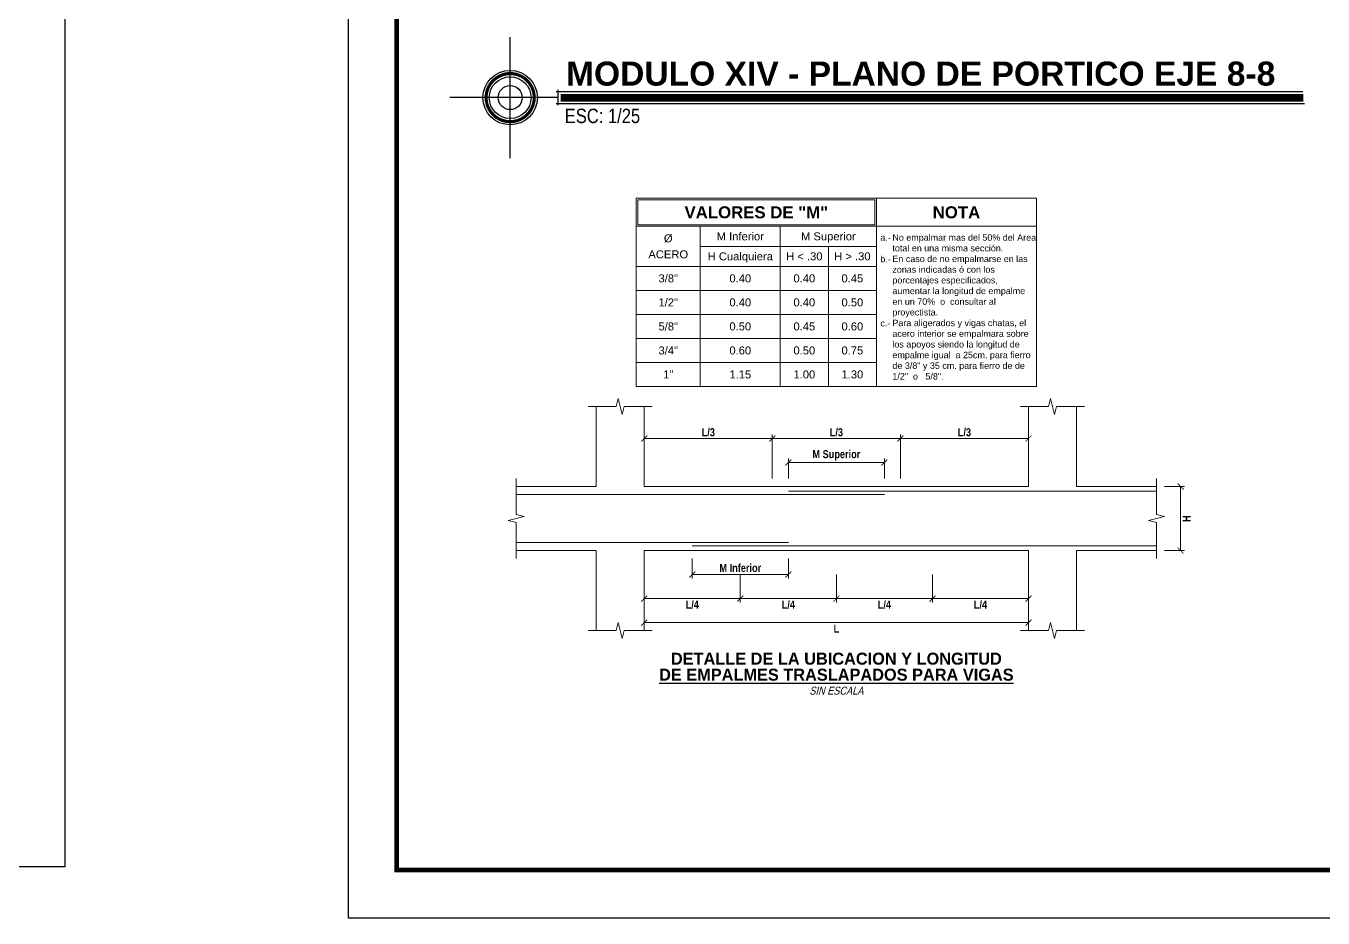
# Model space of a CAD drawing. Header units: millimetres. Extents: x -3570 to 5754, y -12788176 to 1214.
# Drawn here: x 3357.77 to 3371.26, y 1120.69 to 1129.96 of the extents above; entities that cross this region are included whole.
import ezdxf
from ezdxf import colors
from ezdxf.entities.mleader import LeaderData, LeaderLine
from ezdxf.enums import TextEntityAlignment as Align
from ezdxf.math import Vec2, Vec3

# ---------------------------------------------------------------- set-up
doc = ezdxf.new("R2010")
doc.units = ezdxf.units.MM
doc.linetypes.add('CONTINUA', pattern=[0])
for name, color, linetype in [('.D1 cotas', 1, 'Continuous'), ('.D1 Texto', 7, 'Continuous'), ('G_Acotación', 114, 'Continuous')]:
    doc.layers.add(name, color=color, linetype=linetype)
for name, color, linetype, lineweight in [('.N1 Cimiento Corrido', 253, 'Continuous', 25), ('E_Acero', 2, 'Continuous', 25), ('E_Estribos', 142, 'Continuous', 9), ('G_Complemento', 190, 'Continuous', 20), ('G_Cuadros', 253, 'Continuous', 20), ('G_Texto', 122, 'Continuous', 20), ('MEMBR', 250, 'Continuous', 25)]:
    doc.layers.add(name, color=color, linetype=linetype, lineweight=lineweight)
doc.styles.add('Acotacion', font='ARIALNB.TTF')
doc.styles.add('Anot 1.5mm simplex', font='simplex.shx', dxfattribs={"height": 0.0015})
doc.styles.add('Anot 2mm', font='ARIALN.TTF', dxfattribs={"height": 0.002})
doc.styles.add('Anot 3mm', font='ARIALN.TTF', dxfattribs={"height": 0.003})
doc.styles.add('Anot 5mm', font='arialbd.ttf', dxfattribs={"height": 0.005})
doc.styles.add('ARIAL', font='arial.ttf')
doc.styles.add('Lenin_Narrow', font='ARIALN.TTF')
doc.styles.add('Titulo Detalles', font='swissb.ttf')
doc.styles.add('TITULOS', font='')
doc.styles.get('TITULOS').set_extended_font_data('Arial Black')
doc.dimstyles.new('Lenin_25', dxfattribs={"dimscale": 0.5, "dimtxt": 0.2, "dimasz": 0.15, "dimexe": 0.1, "dimexo": 0.2, "dimgap": 0.05, "dimtad": 2, "dimlfac": 0.5, "dimzin": 4, "dimdsep": 46, "dimtxsty": 'Acotacion', "dimblk": 'ARCHTICK', "dimcen": 0.12, "dimclrd": 256, "dimclre": 256, "dimclrt": 4, "dimazin": 1, "dimtm": 1e-09, "dimtfac": 1, "dimtmove": 2, "dimatfit": 2, "dimldrblk": 'ARCHTICK', "dimfxl": 1, "dimtolj": 1, "dimlwd": 13, "dimlwe": 18, "dimarcsym": 0})

# ---------------------------------------------------------------- blocks, each defined once
blk = doc.blocks.new('*U118')
at = {"layer": '.D1 Texto', "color": 251}
for p, q in [((-0.04550436010686099, 0.06308770500618266), (7.714759897314707, 0.06308770500618266)), ((-0.04550436010686099, -0.06096448945390875), (7.73251734730502, -0.06096448945390875))]:
    blk.add_line(p, q, dxfattribs=at)
at = {"layer": '.D1 Texto', "lineweight": 0, "const_width": 0.07885963187740427}
blk.add_lwpolyline([(0, 0), (7.720087132312528, -1.818989403545856e-12)], dxfattribs=at)
blk = doc.blocks.new('_None')
blk = doc.blocks.new('_ArchTick')
at = {"color": 0, "linetype": 'Continuous', "const_width": 0.15}
blk.add_lwpolyline([(-0.5, -0.5), (0.5, 0.5)], dxfattribs=at)
blk = doc.blocks.new('*D26')
at = {"layer": 'Defpoints', "color": 0, "transparency": 16777216}
for p in [(2914.685865349709, 1817.608840425758), (2913.08586534971, 1817.008840425757), (2914.685865349709, 1817.008840425757)]:
    blk.add_point(p, dxfattribs=at)
at = {"layer": 'G_Acotación', "lineweight": 18, "transparency": 16777216}
for p, q in [((2913.08586534971, 1817.108840425757), (2913.08586534971, 1817.658840425757)), ((2914.685865349709, 1817.108840425757), (2914.685865349709, 1817.658840425757))]:
    blk.add_line(p, q, dxfattribs=at)
at = {"layer": 'G_Acotación', "lineweight": 13, "transparency": 16777216}
blk.add_line((2913.08586534971, 1817.608840425758), (2914.685865349709, 1817.608840425758), dxfattribs=at)
at = {"layer": 'G_Acotación', "lineweight": 13, "transparency": 16777216, "xscale": 0.075, "yscale": 0.075, "zscale": 0.075, "rotation": 180}
blk.add_blockref('_ArchTick', (2913.08586534971, 1817.608840425758), dxfattribs=at)
at = {"layer": 'G_Acotación', "lineweight": 13, "transparency": 16777216, "xscale": 0.075, "yscale": 0.075, "zscale": 0.075}
blk.add_blockref('_ArchTick', (2914.685865349709, 1817.608840425758), dxfattribs=at)
at = {"layer": 'G_Acotación', "color": 7, "transparency": 16777216, "insert": (2913.88586534971, 1817.685545746358), "char_height": 0.1, "attachment_point": 5, "style": 'Acotacion'}
blk.add_mtext('\\A1;L/3', dxfattribs=at)
blk = doc.blocks.new('*D18')
at = {"layer": 'Defpoints', "color": 0, "transparency": 16777216}
for p in [(2916.28586534971, 1817.608840425758), (2914.685865349709, 1817.008840425757), (2916.28586534971, 1817.008840425757)]:
    blk.add_point(p, dxfattribs=at)
at = {"layer": 'G_Acotación', "lineweight": 18, "transparency": 16777216}
for p, q in [((2914.685865349709, 1817.108840425757), (2914.685865349709, 1817.658840425757)), ((2916.28586534971, 1817.108840425757), (2916.28586534971, 1817.658840425757))]:
    blk.add_line(p, q, dxfattribs=at)
at = {"layer": 'G_Acotación', "lineweight": 13, "transparency": 16777216}
blk.add_line((2914.685865349709, 1817.608840425758), (2916.28586534971, 1817.608840425758), dxfattribs=at)
at = {"layer": 'G_Acotación', "lineweight": 13, "transparency": 16777216, "xscale": 0.075, "yscale": 0.075, "zscale": 0.075, "rotation": 180}
blk.add_blockref('_ArchTick', (2914.685865349709, 1817.608840425758), dxfattribs=at)
at = {"layer": 'G_Acotación', "lineweight": 13, "transparency": 16777216, "xscale": 0.075, "yscale": 0.075, "zscale": 0.075}
blk.add_blockref('_ArchTick', (2916.28586534971, 1817.608840425758), dxfattribs=at)
at = {"layer": 'G_Acotación', "color": 7, "transparency": 16777216, "insert": (2915.485865349709, 1817.685545746358), "char_height": 0.1, "attachment_point": 5, "style": 'Acotacion'}
blk.add_mtext('\\A1;L/3', dxfattribs=at)
blk = doc.blocks.new('*D19')
at = {"layer": 'Defpoints', "color": 0, "transparency": 16777216}
for p in [(2917.88586534971, 1817.608840425758), (2916.28586534971, 1817.008840425757), (2917.88586534971, 1817.008840425757)]:
    blk.add_point(p, dxfattribs=at)
at = {"layer": 'G_Acotación', "lineweight": 18, "transparency": 16777216}
for p, q in [((2916.28586534971, 1817.108840425757), (2916.28586534971, 1817.658840425757)), ((2917.88586534971, 1817.108840425757), (2917.88586534971, 1817.658840425757))]:
    blk.add_line(p, q, dxfattribs=at)
at = {"layer": 'G_Acotación', "lineweight": 13, "transparency": 16777216}
blk.add_line((2916.28586534971, 1817.608840425758), (2917.88586534971, 1817.608840425758), dxfattribs=at)
at = {"layer": 'G_Acotación', "lineweight": 13, "transparency": 16777216, "xscale": 0.075, "yscale": 0.075, "zscale": 0.075, "rotation": 180}
blk.add_blockref('_ArchTick', (2916.28586534971, 1817.608840425758), dxfattribs=at)
at = {"layer": 'G_Acotación', "lineweight": 13, "transparency": 16777216, "xscale": 0.075, "yscale": 0.075, "zscale": 0.075}
blk.add_blockref('_ArchTick', (2917.88586534971, 1817.608840425758), dxfattribs=at)
at = {"layer": 'G_Acotación', "color": 7, "transparency": 16777216, "insert": (2917.08586534971, 1817.685545746358), "char_height": 0.1, "attachment_point": 5, "style": 'Acotacion'}
blk.add_mtext('\\A1;L/3', dxfattribs=at)
blk = doc.blocks.new('*D20')
at = {"layer": 'Defpoints', "color": 0, "transparency": 16777216}
for p in [(2916.08586534971, 1817.308840425758), (2914.88586534971, 1817.008840425757), (2916.08586534971, 1817.008840425757)]:
    blk.add_point(p, dxfattribs=at)
at = {"layer": 'G_Acotación', "lineweight": 18, "transparency": 16777216}
for p, q in [((2914.88586534971, 1817.108840425757), (2914.88586534971, 1817.358840425758)), ((2916.08586534971, 1817.108840425757), (2916.08586534971, 1817.358840425758))]:
    blk.add_line(p, q, dxfattribs=at)
at = {"layer": 'G_Acotación', "lineweight": 13, "transparency": 16777216}
blk.add_line((2914.88586534971, 1817.308840425758), (2916.08586534971, 1817.308840425758), dxfattribs=at)
at = {"layer": 'G_Acotación', "lineweight": 13, "transparency": 16777216, "xscale": 0.075, "yscale": 0.075, "zscale": 0.075, "rotation": 180}
blk.add_blockref('_ArchTick', (2914.88586534971, 1817.308840425758), dxfattribs=at)
at = {"layer": 'G_Acotación', "lineweight": 13, "transparency": 16777216, "xscale": 0.075, "yscale": 0.075, "zscale": 0.075}
blk.add_blockref('_ArchTick', (2916.08586534971, 1817.308840425758), dxfattribs=at)
at = {"layer": 'G_Acotación', "color": 7, "transparency": 16777216, "insert": (2915.485865349709, 1817.398608502156), "char_height": 0.1, "attachment_point": 5, "style": 'Acotacion'}
blk.add_mtext('\\A1;M Superior', dxfattribs=at)
blk = doc.blocks.new('*D27')
at = {"layer": 'Defpoints', "color": 0, "transparency": 16777216}
for p in [(2913.08586534971, 1816.208840425757), (2917.88586534971, 1816.208840425757), (2917.88586534971, 1815.308840425757)]:
    blk.add_point(p, dxfattribs=at)
at = {"layer": 'G_Acotación', "lineweight": 18, "transparency": 16777216}
for p, q in [((2913.08586534971, 1816.108840425758), (2913.08586534971, 1815.258840425757)), ((2917.88586534971, 1816.108840425758), (2917.88586534971, 1815.258840425757))]:
    blk.add_line(p, q, dxfattribs=at)
at = {"layer": 'G_Acotación', "lineweight": 13, "transparency": 16777216}
blk.add_line((2913.08586534971, 1815.308840425757), (2917.88586534971, 1815.308840425757), dxfattribs=at)
at = {"layer": 'G_Acotación', "lineweight": 13, "transparency": 16777216, "xscale": 0.075, "yscale": 0.075, "zscale": 0.075, "rotation": 180}
blk.add_blockref('_ArchTick', (2913.08586534971, 1815.308840425757), dxfattribs=at)
at = {"layer": 'G_Acotación', "lineweight": 13, "transparency": 16777216, "xscale": 0.075, "yscale": 0.075, "zscale": 0.075}
blk.add_blockref('_ArchTick', (2917.88586534971, 1815.308840425757), dxfattribs=at)
at = {"layer": 'G_Acotación', "color": 7, "transparency": 16777216, "insert": (2915.485865349709, 1815.233840425757), "char_height": 0.1, "attachment_point": 5, "style": 'Acotacion'}
blk.add_mtext('\\A1;L', dxfattribs=at)
blk = doc.blocks.new('*D21')
at = {"layer": 'Defpoints', "color": 0, "transparency": 16777216}
for p in [(2913.08586534971, 1816.208840425757), (2914.28586534971, 1816.208840425757), (2914.28586534971, 1815.608840425758)]:
    blk.add_point(p, dxfattribs=at)
at = {"layer": 'G_Acotación', "lineweight": 18, "transparency": 16777216}
for p, q in [((2913.08586534971, 1815.908840425757), (2913.08586534971, 1815.558840425758)), ((2914.28586534971, 1815.908840425757), (2914.28586534971, 1815.558840425758))]:
    blk.add_line(p, q, dxfattribs=at)
at = {"layer": 'G_Acotación', "lineweight": 13, "transparency": 16777216}
blk.add_line((2913.08586534971, 1815.608840425758), (2914.28586534971, 1815.608840425758), dxfattribs=at)
at = {"layer": 'G_Acotación', "lineweight": 13, "transparency": 16777216, "xscale": 0.075, "yscale": 0.075, "zscale": 0.075, "rotation": 180}
blk.add_blockref('_ArchTick', (2913.08586534971, 1815.608840425758), dxfattribs=at)
at = {"layer": 'G_Acotación', "lineweight": 13, "transparency": 16777216, "xscale": 0.075, "yscale": 0.075, "zscale": 0.075}
blk.add_blockref('_ArchTick', (2914.28586534971, 1815.608840425758), dxfattribs=at)
at = {"layer": 'G_Acotación', "color": 7, "transparency": 16777216, "insert": (2913.68586534971, 1815.532169211569), "char_height": 0.1, "attachment_point": 5, "style": 'Acotacion'}
blk.add_mtext('\\A1;L/4', dxfattribs=at)
blk = doc.blocks.new('*D22')
at = {"layer": 'Defpoints', "color": 0, "transparency": 16777216}
for p in [(2914.28586534971, 1816.208840425757), (2915.485865349709, 1816.208840425757), (2915.485865349709, 1815.608840425758)]:
    blk.add_point(p, dxfattribs=at)
at = {"layer": 'G_Acotación', "lineweight": 18, "transparency": 16777216}
for p, q in [((2914.28586534971, 1815.908840425757), (2914.28586534971, 1815.558840425758)), ((2915.485865349709, 1815.908840425757), (2915.485865349709, 1815.558840425758))]:
    blk.add_line(p, q, dxfattribs=at)
at = {"layer": 'G_Acotación', "lineweight": 13, "transparency": 16777216}
blk.add_line((2914.28586534971, 1815.608840425758), (2915.485865349709, 1815.608840425758), dxfattribs=at)
at = {"layer": 'G_Acotación', "lineweight": 13, "transparency": 16777216, "xscale": 0.075, "yscale": 0.075, "zscale": 0.075, "rotation": 180}
blk.add_blockref('_ArchTick', (2914.28586534971, 1815.608840425758), dxfattribs=at)
at = {"layer": 'G_Acotación', "lineweight": 13, "transparency": 16777216, "xscale": 0.075, "yscale": 0.075, "zscale": 0.075}
blk.add_blockref('_ArchTick', (2915.485865349709, 1815.608840425758), dxfattribs=at)
at = {"layer": 'G_Acotación', "color": 7, "transparency": 16777216, "insert": (2914.88586534971, 1815.532169211569), "char_height": 0.1, "attachment_point": 5, "style": 'Acotacion'}
blk.add_mtext('\\A1;L/4', dxfattribs=at)
blk = doc.blocks.new('*D23')
at = {"layer": 'Defpoints', "color": 0, "transparency": 16777216}
for p in [(2915.485865349709, 1816.208840425757), (2916.685865349709, 1816.208840425757), (2916.685865349709, 1815.608840425758)]:
    blk.add_point(p, dxfattribs=at)
at = {"layer": 'G_Acotación', "lineweight": 18, "transparency": 16777216}
for p, q in [((2915.485865349709, 1815.908840425757), (2915.485865349709, 1815.558840425758)), ((2916.685865349709, 1815.908840425757), (2916.685865349709, 1815.558840425758))]:
    blk.add_line(p, q, dxfattribs=at)
at = {"layer": 'G_Acotación', "lineweight": 13, "transparency": 16777216}
blk.add_line((2915.485865349709, 1815.608840425758), (2916.685865349709, 1815.608840425758), dxfattribs=at)
at = {"layer": 'G_Acotación', "lineweight": 13, "transparency": 16777216, "xscale": 0.075, "yscale": 0.075, "zscale": 0.075, "rotation": 180}
blk.add_blockref('_ArchTick', (2915.485865349709, 1815.608840425758), dxfattribs=at)
at = {"layer": 'G_Acotación', "lineweight": 13, "transparency": 16777216, "xscale": 0.075, "yscale": 0.075, "zscale": 0.075}
blk.add_blockref('_ArchTick', (2916.685865349709, 1815.608840425758), dxfattribs=at)
at = {"layer": 'G_Acotación', "color": 7, "transparency": 16777216, "insert": (2916.085865349709, 1815.532169211569), "char_height": 0.1, "attachment_point": 5, "style": 'Acotacion'}
blk.add_mtext('\\A1;L/4', dxfattribs=at)
blk = doc.blocks.new('*D24')
at = {"layer": 'Defpoints', "color": 0, "transparency": 16777216}
for p in [(2916.685865349709, 1816.208840425757), (2917.88586534971, 1816.208840425757), (2917.88586534971, 1815.608840425758)]:
    blk.add_point(p, dxfattribs=at)
at = {"layer": 'G_Acotación', "lineweight": 18, "transparency": 16777216}
for p, q in [((2916.685865349709, 1815.908840425757), (2916.685865349709, 1815.558840425758)), ((2917.88586534971, 1815.908840425757), (2917.88586534971, 1815.558840425758))]:
    blk.add_line(p, q, dxfattribs=at)
at = {"layer": 'G_Acotación', "lineweight": 13, "transparency": 16777216}
blk.add_line((2916.685865349709, 1815.608840425758), (2917.88586534971, 1815.608840425758), dxfattribs=at)
at = {"layer": 'G_Acotación', "lineweight": 13, "transparency": 16777216, "xscale": 0.075, "yscale": 0.075, "zscale": 0.075, "rotation": 180}
blk.add_blockref('_ArchTick', (2916.685865349709, 1815.608840425758), dxfattribs=at)
at = {"layer": 'G_Acotación', "lineweight": 13, "transparency": 16777216, "xscale": 0.075, "yscale": 0.075, "zscale": 0.075}
blk.add_blockref('_ArchTick', (2917.88586534971, 1815.608840425758), dxfattribs=at)
at = {"layer": 'G_Acotación', "color": 7, "transparency": 16777216, "insert": (2917.28586534971, 1815.532169211569), "char_height": 0.1, "attachment_point": 5, "style": 'Acotacion'}
blk.add_mtext('\\A1;L/4', dxfattribs=at)
blk = doc.blocks.new('*D25')
at = {"layer": 'Defpoints', "color": 0, "transparency": 16777216}
for p in [(2913.685865349709, 1816.208840425757), (2914.88586534971, 1816.208840425757), (2914.88586534971, 1815.908840425757)]:
    blk.add_point(p, dxfattribs=at)
at = {"layer": 'G_Acotación', "lineweight": 18, "transparency": 16777216}
for p, q in [((2913.685865349709, 1816.108840425758), (2913.685865349709, 1815.858840425758)), ((2914.88586534971, 1816.108840425758), (2914.88586534971, 1815.858840425758))]:
    blk.add_line(p, q, dxfattribs=at)
at = {"layer": 'G_Acotación', "lineweight": 13, "transparency": 16777216}
blk.add_line((2913.685865349709, 1815.908840425757), (2914.88586534971, 1815.908840425757), dxfattribs=at)
at = {"layer": 'G_Acotación', "lineweight": 13, "transparency": 16777216, "xscale": 0.075, "yscale": 0.075, "zscale": 0.075, "rotation": 180}
blk.add_blockref('_ArchTick', (2913.685865349709, 1815.908840425757), dxfattribs=at)
at = {"layer": 'G_Acotación', "lineweight": 13, "transparency": 16777216, "xscale": 0.075, "yscale": 0.075, "zscale": 0.075}
blk.add_blockref('_ArchTick', (2914.88586534971, 1815.908840425757), dxfattribs=at)
at = {"layer": 'G_Acotación', "color": 7, "transparency": 16777216, "insert": (2914.28586534971, 1815.991937562374), "char_height": 0.1, "attachment_point": 5, "style": 'Acotacion'}
blk.add_mtext('\\A1;M Inferior', dxfattribs=at)
blk = doc.blocks.new('*D28')
at = {"layer": 'Defpoints', "color": 0, "transparency": 16777216}
for p in [(2919.48586534971, 1817.008840425758), (2919.48586534971, 1816.208840425758), (2919.785865349712, 1816.208840425758)]:
    blk.add_point(p, dxfattribs=at)
at = {"layer": 'G_Acotación', "lineweight": 18, "transparency": 16777216}
for p, q in [((2919.58586534971, 1817.008840425758), (2919.835865349713, 1817.008840425758)), ((2919.58586534971, 1816.208840425758), (2919.835865349713, 1816.208840425758))]:
    blk.add_line(p, q, dxfattribs=at)
at = {"layer": 'G_Acotación', "lineweight": 13, "transparency": 16777216}
blk.add_line((2919.785865349712, 1817.008840425758), (2919.785865349712, 1816.208840425758), dxfattribs=at)
at = {"layer": 'G_Acotación', "lineweight": 13, "transparency": 16777216, "xscale": 0.075, "yscale": 0.075, "zscale": 0.075}
for p, rotation in [((2919.785865349712, 1817.008840425758), 90), ((2919.785865349712, 1816.208840425758), 270)]:
    blk.add_blockref('_ArchTick', p, dxfattribs=dict(at, rotation=rotation))
at = {"layer": 'G_Acotación', "color": 7, "transparency": 16777216, "insert": (2919.860865349712, 1816.608840425757), "char_height": 0.1, "attachment_point": 5, "rotation": 90, "style": 'Acotacion'}
blk.add_mtext('\\A1;H', dxfattribs=at)
blk = doc.blocks.new('gwtg')
at = {"layer": '.D1 cotas'}
ml = blk.add_multileader_mtext('Standard', dxfattribs=at)
ml.set_content('2∅3/8" ', color=7, style='Anot 1.5mm simplex')
ml.set_leader_properties()
ml.set_arrow_properties(name='NONE')
ml.build(insert=Vec2(0, 0))
ml.multileader.update_dxf_attribs({"text_left_attachment_type": 6, "text_right_attachment_type": 6, "dogleg_length": 0.005, "arrow_head_size": 0.05, "scale": 25})
ctx = ml.context
ctx.base_point, ctx.scale, ctx.char_height, ctx.arrow_head_size, ctx.landing_gap_size, ctx.plane_origin = Vec3(3375.343633229536, 1130.617441593452, 6905.056200031948), 25, 0.0375, 0.05, 0.05, Vec3(3375.200223032466, 1130.655520566158, 6905.056200031948)
ctx.left_attachment, ctx.right_attachment = 6, 6
notes = []
notes.append((ctx, [(0, (1, 1, 0), (3375.30219766171, 1130.617441593452, 6905.056200031948), (1, 0), 0.04143556782628366, [(3, [(3375.195034647034, 1130.473014100758, 6905.056200031948), (3375.212081209714, 1130.523156573227, 6905.056200031948)], 0, [])])]))
ctx.mtext.insert, ctx.mtext.width, ctx.mtext.flow_direction = Vec3(3375.393633229537, 1130.667441593452, 6905.056200031948), 0.734267072386956, 5
ml = blk.add_multileader_mtext('Standard', dxfattribs=at)
ml.set_content('2∅3/8" ', color=7, style='Anot 1.5mm simplex')
ml.set_leader_properties()
ml.set_arrow_properties(name='NONE')
ml.build(insert=Vec2(0, 0))
ml.multileader.update_dxf_attribs({"text_left_attachment_type": 6, "text_right_attachment_type": 6, "dogleg_length": 0.005, "arrow_head_size": 0.05, "scale": 25})
ctx = ml.context
ctx.base_point, ctx.scale, ctx.char_height, ctx.arrow_head_size, ctx.landing_gap_size, ctx.plane_origin = Vec3(3375.392096728159, 1130.563568195805, 6905.056200032297), 25, 0.0375, 0.05, 0.05, Vec3(3375.270651075631, 1130.630314971459, 6905.056200032297)
ctx.left_attachment, ctx.right_attachment = 6, 6
notes.append((ctx, [(0, (1, 1, 0), (3375.350661160333, 1130.563568195805, 6905.056200032297), (1, 0), 0.04143556782628366, [(3, [(3375.265462690199, 1130.44780850606, 6905.056200032297), (3375.28250925288, 1130.497950978529, 6905.056200032297)], 0, [])])]))
ctx.mtext.insert, ctx.mtext.width, ctx.mtext.flow_direction = Vec3(3375.442096728159, 1130.613568195805, 6905.056200032297), 0.734267072386956, 5
ml = blk.add_multileader_mtext('Standard', dxfattribs=at)
ml.set_content('2∅3/8" ', color=7, style='Anot 1.5mm simplex')
ml.set_leader_properties()
ml.set_arrow_properties(name='NONE')
ml.build(insert=Vec2(0, 0))
ml.multileader.update_dxf_attribs({"text_left_attachment_type": 6, "text_right_attachment_type": 6, "dogleg_length": 0.005, "arrow_head_size": 0.05, "scale": 25})
ctx = ml.context
ctx.base_point, ctx.scale, ctx.char_height, ctx.arrow_head_size, ctx.landing_gap_size, ctx.plane_origin = Vec3(3375.453327910767, 1130.511803564935, 6905.056200031948), 25, 0.0375, 0.05, 0.05, Vec3(3375.336366173723, 1130.602530078648, 6905.056200031948)
ctx.left_attachment, ctx.right_attachment = 6, 6
notes.append((ctx, [(0, (1, 1, 0), (3375.411892342941, 1130.511803564935, 6905.056200031948), (1, 0), 0.04143556782628366, [(3, [(3375.331177788292, 1130.420023613249, 6905.056200031948), (3375.348224350972, 1130.470166085718, 6905.056200031948)], 0, [])])]))
ctx.mtext.insert, ctx.mtext.width, ctx.mtext.flow_direction = Vec3(3375.503327910767, 1130.561803564935, 6905.056200031948), 0.734267072386956, 5
for ctx, leaders in notes:
    for number, flags, end, landing, length, lines in leaders:
        leader = LeaderData()
        leader.index, (leader.has_last_leader_line, leader.has_dogleg_vector, leader.attachment_direction) = number, flags
        leader.last_leader_point, leader.dogleg_vector, leader.dogleg_length = Vec3(end), Vec3(landing), length
        for number, points, colour, breaks in lines:
            line = LeaderLine()
            line.index, line.vertices, line.color, line.breaks = number, Vec3.list(points), colors.encode_raw_color(colour), breaks
            leader.lines.append(line)
        ctx.leaders.append(leader)
blk = doc.blocks.new('ETHRTYJTY')
at = {"layer": 'E_Acero', "lineweight": 5}
for p, q in [((2911.485865349709, 1816.908840425757), (2916.08586534971, 1816.908840425757)), ((2914.88586534971, 1816.948840425757), (2919.485865349709, 1816.948840425757)), ((2911.485865349709, 1816.308840425757), (2914.88586534971, 1816.308840425757)), ((2913.685865349709, 1816.268840425757), (2919.485865349709, 1816.268840425757))]:
    blk.add_line(p, q, dxfattribs=at)
at = {"layer": 'G_Complemento'}
for points in [[(2912.485865349709, 1818.008840425757), (2912.485865349709, 1817.008840425757), (2911.485865349709, 1817.008840425757)], [(2917.88586534971, 1818.008840425757), (2917.88586534971, 1817.008840425757), (2913.08586534971, 1817.008840425757), (2913.08586534971, 1818.008840425757)], [(2918.485865349709, 1818.008840425757), (2918.485865349709, 1817.008840425757), (2919.485865349709, 1817.008840425757)], [(2912.485865349709, 1815.208840425757), (2912.485865349709, 1816.208840425757), (2911.485865349709, 1816.208840425757)], [(2917.88586534971, 1815.208840425757), (2917.88586534971, 1816.208840425757), (2913.08586534971, 1816.208840425757), (2913.08586534971, 1815.208840425757)], [(2918.485865349709, 1815.208840425757), (2918.485865349709, 1816.208840425757), (2919.485865349709, 1816.208840425757)]]:
    blk.add_lwpolyline(points, dxfattribs=at)
at = {"layer": 'G_Complemento', "color": 2}
for points in [[(2913.185865349709, 1818.008840425757), (2912.83586534971, 1818.008840425757), (2912.810865349709, 1817.908840425757), (2912.76086534971, 1818.108840425758), (2912.735865349709, 1818.008840425757), (2912.38586534971, 1818.008840425757)], [(2918.58586534971, 1818.008840425757), (2918.235865349709, 1818.008840425757), (2918.21086534971, 1817.908840425757), (2918.16086534971, 1818.108840425758), (2918.13586534971, 1818.008840425757), (2917.78586534971, 1818.008840425757)], [(2911.485865349709, 1816.108840425758), (2911.485865349709, 1816.558840425757), (2911.38586534971, 1816.583840425757), (2911.58586534971, 1816.633840425757), (2911.485865349709, 1816.658840425757), (2911.485865349709, 1817.108840425758)], [(2919.485865349709, 1816.108840425758), (2919.485865349709, 1816.558840425757), (2919.38586534971, 1816.583840425757), (2919.58586534971, 1816.633840425757), (2919.485865349709, 1816.658840425757), (2919.485865349709, 1817.108840425758)], [(2913.185865349709, 1815.208840425757), (2912.83586534971, 1815.208840425757), (2912.810865349709, 1815.108840425758), (2912.76086534971, 1815.308840425758), (2912.735865349709, 1815.208840425757), (2912.38586534971, 1815.208840425757)], [(2918.58586534971, 1815.208840425757), (2918.235865349709, 1815.208840425757), (2918.21086534971, 1815.108840425758), (2918.16086534971, 1815.308840425758), (2918.13586534971, 1815.208840425757), (2917.78586534971, 1815.208840425757)]]:
    blk.add_lwpolyline(points, dxfattribs=at)
at = {"layer": 'G_Cuadros'}
for p, q in [((2917.985865349709, 1818.258840425757), (2917.985865349709, 1820.608840425758)), ((2912.985865349709, 1818.258840425757), (2912.985865349709, 1820.258840425758)), ((2913.78586534971, 1818.258840425757), (2913.78586534971, 1820.258840425758)), ((2914.78586534971, 1818.258840425757), (2914.78586534971, 1820.258840425758)), ((2915.985865349709, 1818.258840425757), (2915.985865349709, 1820.258840425758)), ((2913.78586534971, 1820.008840425758), (2915.985865349709, 1820.008840425758)), ((2915.38586534971, 1818.258840425757), (2915.38586534971, 1820.008840425758)), ((2912.985865349709, 1819.758840425758), (2915.985865349709, 1819.758840425758)), ((2912.985865349709, 1819.458840425757), (2915.985865349709, 1819.458840425757)), ((2912.985865349709, 1819.158840425757), (2915.985865349709, 1819.158840425757)), ((2912.985865349709, 1818.858840425758), (2915.985865349709, 1818.858840425758)), ((2912.985865349709, 1818.558840425758), (2915.985865349709, 1818.558840425758)), ((2912.985865349709, 1818.258840425757), (2917.985865349709, 1818.258840425757))]:
    blk.add_line(p, q, dxfattribs=at)
for points in [[(2912.985865349709, 1820.258840425758), (2915.985865349709, 1820.258840425758), (2915.985865349709, 1820.608840425758), (2912.985865349709, 1820.608840425758)], [(2913.00586534971, 1820.278840425758), (2915.965865349709, 1820.278840425758), (2915.965865349709, 1820.588840425758), (2913.00586534971, 1820.588840425758)], [(2915.985865349709, 1820.258840425758), (2917.985865349709, 1820.258840425758), (2917.985865349709, 1820.608840425758), (2915.985865349709, 1820.608840425758)], [(2912.985865349709, 1819.758840425758), (2915.985865349709, 1819.758840425758), (2915.985865349709, 1820.258840425758), (2912.985865349709, 1820.258840425758)]]:
    blk.add_lwpolyline(points, close=True, dxfattribs=at)
at = {"layer": '.D1 Texto', "style": 'Titulo Detalles'}
for s, p in [('VALORES DE "M"', (2914.485865349709, 1820.433840425758)), ('NOTA', (2916.985865349709, 1820.433840425758))]:
    blk.add_text(s, height=0.15, dxfattribs=at).set_placement(p, align=Align.MIDDLE_CENTER)
at = {"layer": '.D1 Texto', "style": 'TITULOS', "width": 0.85}
for s, p in [('DETALLE DE LA UBICACION Y LONGITUD', (2915.485865349709, 1814.858840425758)), ('%%UDE EMPALMES TRASLAPADOS PARA VIGAS', (2915.485865349709, 1814.658840425757))]:
    blk.add_text(s, height=0.15, dxfattribs=at).set_placement(p, align=Align.MIDDLE_CENTER)
at = {"layer": '.D1 Texto', "style": 'Lenin_Narrow', "oblique": 15}
blk.add_text('SIN ESCALA', height=0.1, dxfattribs=at).set_placement((2915.485865349709, 1814.458840425757), align=Align.MIDDLE_CENTER)
at = {"layer": '.D1 Texto', "insert": (2916.185865349709, 1820.158840425757), "char_height": 0.08, "width": 1.800000000000011, "attachment_point": 1, "style": 'ARIAL'}
blk.add_mtext('No empalmar mas del 50% del Area total en una misma sección.\\PEn caso de no empalmarse en las zonas indicadas ó con los porcentajes especificados, aumentar la longitud de empalme en un 70%  o  consultar al proyectista.\\PPara aligerados y vigas chatas, el acero interior se empalmara sobre  los apoyos siendo la longitud de empalme igual  a 25cm. para fierro de 3/8" y 35 cm. para fierro de de  1/2"  o   5/8". ', dxfattribs=at)
at = {"layer": 'G_Texto', "color": 7, "style": 'ARIAL'}
for s, p in [('Ø', (2913.38586534971, 1820.108840425758)), ('M Inferior', (2914.28586534971, 1820.133840425758)), ('M Superior', (2915.38586534971, 1820.133840425758)), ('ACERO', (2913.38586534971, 1819.908840425757)), ('H Cualquiera', (2914.28586534971, 1819.883840425758)), ('H < .30', (2915.08586534971, 1819.883840425758)), ('H > .30', (2915.685865349709, 1819.883840425758)), ('3/8"', (2913.38586534971, 1819.608840425758)), ('0.40', (2914.28586534971, 1819.608840425758)), ('0.40', (2915.08586534971, 1819.608840425758)), ('0.45', (2915.685865349709, 1819.608840425758)), ('1/2"', (2913.38586534971, 1819.308840425758)), ('0.40', (2914.28586534971, 1819.308840425758)), ('0.40', (2915.08586534971, 1819.308840425758)), ('0.50', (2915.685865349709, 1819.308840425758)), ('5/8"', (2913.38586534971, 1819.008840425758)), ('0.50', (2914.28586534971, 1819.008840425758)), ('0.45', (2915.08586534971, 1819.008840425758)), ('0.60', (2915.685865349709, 1819.008840425758)), ('3/4"', (2913.38586534971, 1818.708840425757)), ('0.60', (2914.28586534971, 1818.708840425757)), ('0.50', (2915.08586534971, 1818.708840425757)), ('0.75', (2915.685865349709, 1818.708840425757)), ('1"', (2913.38586534971, 1818.408840425757)), ('1.15', (2914.28586534971, 1818.408840425757)), ('1.00', (2915.08586534971, 1818.408840425757)), ('1.30', (2915.685865349709, 1818.408840425757))]:
    blk.add_text(s, height=0.1, dxfattribs=at).set_placement(p, align=Align.MIDDLE_CENTER)
at = {"layer": 'G_Texto', "style": 'ARIAL'}
for s, p in [('a.-', (2916.03586534971, 1820.078840425758)), ('b.-', (2916.03586534971, 1819.808840425758)), ('c.-', (2916.03586534971, 1819.008840425758))]:
    blk.add_text(s, height=0.08, dxfattribs=at).set_placement(p)
at = {"layer": 'G_Acotación'}
for base, p1, p2, text, picture, middle in [((2914.685865349709, 1817.608840425758), (2913.08586534971, 1817.008840425757), (2914.685865349709, 1817.008840425757), 'L/3', '*D26', (2913.88586534971, 1817.685545746358)), ((2916.28586534971, 1817.608840425758), (2914.685865349709, 1817.008840425757), (2916.28586534971, 1817.008840425757), 'L/3', '*D18', (2915.485865349709, 1817.685545746358)), ((2917.88586534971, 1817.608840425758), (2916.28586534971, 1817.008840425757), (2917.88586534971, 1817.008840425757), 'L/3', '*D19', (2917.08586534971, 1817.685545746358)), ((2916.08586534971, 1817.308840425758), (2914.88586534971, 1817.008840425757), (2916.08586534971, 1817.008840425757), 'M Superior', '*D20', (2915.485865349709, 1817.398608502156)), ((2917.88586534971, 1815.308840425757), (2913.08586534971, 1816.208840425757), (2917.88586534971, 1816.208840425757), 'L', '*D27', (2915.485865349709, 1815.233840425757))]:
    dim = blk.add_linear_dim(base=base, p1=p1, p2=p2, text=text, dimstyle='Lenin_25', dxfattribs=at)
    dim.commit()
    dim.dimension.update_dxf_attribs({"geometry": picture, "text_midpoint": middle})
dim = blk.add_linear_dim(base=(2919.785865349712, 1816.208840425758), p1=(2919.485865349709, 1817.008840425757), p2=(2919.485865349709, 1816.208840425757), angle=90, text='H', dimstyle='Lenin_25', dxfattribs=at)
dim.commit()
dim.dimension.update_dxf_attribs({"geometry": '*D28', "text_midpoint": (2919.860865349712, 1816.608840425757)})
for base, p1, p2, picture, middle in [((2914.28586534971, 1815.608840425758), (2913.08586534971, 1816.208840425757), (2914.28586534971, 1816.208840425757), '*D21', (2913.68586534971, 1815.532169211569)), ((2915.485865349709, 1815.608840425758), (2914.28586534971, 1816.208840425757), (2915.485865349709, 1816.208840425757), '*D22', (2914.88586534971, 1815.532169211569)), ((2916.685865349709, 1815.608840425758), (2915.485865349709, 1816.208840425757), (2916.685865349709, 1816.208840425757), '*D23', (2916.085865349709, 1815.532169211569)), ((2917.88586534971, 1815.608840425758), (2916.685865349709, 1816.208840425757), (2917.88586534971, 1816.208840425757), '*D24', (2917.28586534971, 1815.532169211569))]:
    dim = blk.add_linear_dim(base=base, p1=p1, p2=p2, text='L/4', dimstyle='Lenin_25', override={"dimexo": 0.6}, dxfattribs=at)
    dim.commit()
    dim.dimension.update_dxf_attribs({"geometry": picture, "text_midpoint": middle})
dim = blk.add_linear_dim(base=(2914.88586534971, 1815.908840425757), p1=(2913.685865349709, 1816.208840425757), p2=(2914.88586534971, 1816.208840425757), text='M Inferior', dimstyle='Lenin_25', dxfattribs=at)
dim.commit()
dim.dimension.update_dxf_attribs({"geometry": '*D25', "text_midpoint": (2914.28586534971, 1815.991937562374), "dimtype": 128})
blk = doc.blocks.new('11042300')
at = {"layer": '.D1 cotas'}
ml = blk.add_multileader_mtext('Standard', dxfattribs=at)
ml.set_content('ESTRIBO DE VIGA', color=7, style='Anot 2mm')
ml.set_leader_properties(color=1)
ml.build(insert=Vec2(0, 0))
ml.multileader.update_dxf_attribs({"text_left_attachment_type": 6, "text_right_attachment_type": 6, "dogleg_length": 0.005, "arrow_head_size": 0.02, "scale": 10})
ctx = ml.context
ctx.base_point, ctx.scale, ctx.char_height, ctx.arrow_head_size, ctx.landing_gap_size, ctx.plane_origin = Vec3(659.8983737569522, 712.8583596772954), 10, 0.02, 0.02, 0.02, Vec3(659.7619803131288, 712.9400809131542)
ctx.left_attachment, ctx.right_attachment = 6, 6
notes = []
notes.append((ctx, [(0, (1, 1, 0), (659.8483737569522, 712.8583596772954), (1, 0), 0.05, [(0, [(659.7619803131288, 712.9400809131542)], 0, [])])]))
ctx.mtext.insert, ctx.mtext.width, ctx.mtext.flow_direction = Vec3(659.9183737569522, 712.8823596772954), 0.2166845850429562, 5
for ctx, leaders in notes:
    for number, flags, end, landing, length, lines in leaders:
        leader = LeaderData()
        leader.index, (leader.has_last_leader_line, leader.has_dogleg_vector, leader.attachment_direction) = number, flags
        leader.last_leader_point, leader.dogleg_vector, leader.dogleg_length = Vec3(end), Vec3(landing), length
        for number, points, colour, breaks in lines:
            line = LeaderLine()
            line.index, line.vertices, line.color, line.breaks = number, Vec3.list(points), colors.encode_raw_color(colour), breaks
            leader.lines.append(line)
        ctx.leaders.append(leader)
blk = doc.blocks.new('CUADRO DE VIGUETAS')
at = {"layer": '.D1 cotas'}
ml = blk.add_multileader_mtext('Standard', dxfattribs=at)
ml.set_content('2∅3/8" ', color=7, style='Anot 1.5mm simplex')
ml.set_leader_properties()
ml.set_arrow_properties(name='NONE')
ml.build(insert=Vec2(0, 0))
ml.multileader.update_dxf_attribs({"text_left_attachment_type": 6, "text_right_attachment_type": 6, "dogleg_length": 0.005, "arrow_head_size": 0.05, "scale": 25})
ctx = ml.context
ctx.base_point, ctx.scale, ctx.char_height, ctx.arrow_head_size, ctx.landing_gap_size, ctx.plane_origin = Vec3(297.8613641768673, 175.7786654761671, 6905.056200032297), 25, 0.0375, 0.05, 0.05, Vec3(298.1817044163361, 175.9030601995701, 6905.056200032297)
ctx.left_attachment, ctx.right_attachment, ctx.text_align_type = 6, 6, 2
notes = []
notes.append((ctx, [(1, (1, 1, 0), (298.1974426018364, 175.7786654761671, 6905.056200032297), (-1, 0), 0.04143556782628366, [(3, [(298.3366209302358, 175.6927987773711, 6905.056200032297), (298.2838125121025, 175.6927478969487, 6905.056200032297)], 0, [])])]))
ctx.mtext.insert, ctx.mtext.width, ctx.mtext.alignment, ctx.mtext.flow_direction = Vec3(298.1060070340102, 175.8286654761671, 6905.056200032297), 0.3133794033165032, 3, 5
ml = blk.add_multileader_mtext('Standard', dxfattribs=at)
ml.set_content('2∅3/8" ', color=7, style='Anot 1.5mm simplex')
ml.set_leader_properties()
ml.set_arrow_properties(name='NONE')
ml.build(insert=Vec2(0, 0))
ml.multileader.update_dxf_attribs({"text_left_attachment_type": 6, "text_right_attachment_type": 6, "dogleg_length": 0.005, "arrow_head_size": 0.05, "scale": 25})
ctx = ml.context
ctx.base_point, ctx.scale, ctx.char_height, ctx.arrow_head_size, ctx.landing_gap_size, ctx.plane_origin = Vec3(297.8613641768673, 175.4821748424283, 6905.056200032297), 25, 0.0375, 0.05, 0.05, Vec3(298.1817044163361, 175.3577801190254, 6905.056200032297)
ctx.left_attachment, ctx.right_attachment, ctx.text_align_type = 6, 6, 2
notes.append((ctx, [(1, (1, 1, 0), (298.1974426018364, 175.4821748424283, 6905.056200032297), (-1, 0), 0.04143556782628366, [(3, [(298.3366209302358, 175.5680415412244, 6905.056200032297), (298.2838125121025, 175.5680924216467, 6905.056200032297)], 0, [])])]))
ctx.mtext.insert, ctx.mtext.width, ctx.mtext.alignment, ctx.mtext.flow_direction = Vec3(298.1060070340102, 175.5321748424283, 6905.056200032297), 0.3133794033165032, 3, 5
for ctx, leaders in notes:
    for number, flags, end, landing, length, lines in leaders:
        leader = LeaderData()
        leader.index, (leader.has_last_leader_line, leader.has_dogleg_vector, leader.attachment_direction) = number, flags
        leader.last_leader_point, leader.dogleg_vector, leader.dogleg_length = Vec3(end), Vec3(landing), length
        for number, points, colour, breaks in lines:
            line = LeaderLine()
            line.index, line.vertices, line.color, line.breaks = number, Vec3.list(points), colors.encode_raw_color(colour), breaks
            leader.lines.append(line)
        ctx.leaders.append(leader)

msp = doc.modelspace()

# ---------------------------------------------------------------- linework, layer by layer
at = {"layer": '.D1 Texto', "color": 251}
for p, q in [((3362.808002691111, 1128.587318446683, -32027.09255617316), (3362.808002691111, 1129.843369264649, -32027.09255617316)), ((3363.308530139822, 1129.215343875842, -32027.09255617316), (3362.179976025776, 1129.215343875842, -32027.09255617316)), ((3363.308530139822, 1129.135720346751, -32027.09255617316), (3363.308530139822, 1129.294967404933, -32027.09255617316))]:
    msp.add_line(p, q, dxfattribs=at)
at = {"layer": '.D1 Texto', "lineweight": 0, "const_width": 0.03255208333333873, "elevation": -32027.09255617316}
msp.add_lwpolyline([(3362.80800143476, 1129.465343874438, 1760.380359204241), (3362.808569493309, 1129.465343231911, 1760.380359204241)], format="xyb", dxfattribs=at)
at = {"layer": '.D1 Texto'}
for radius in [0.2833333333333803, 0.2166666666667026, 0.1250000000000207]:
    msp.add_circle((3362.80800143476, 1129.21534387584, -31988.82416975876), radius, dxfattribs=at)
at = {"color": 6, "lineweight": 25, "elevation": 1332.999983680897}
for points in [[(3316.177563063914, 1150.920070743851), (3358.177563063914, 1150.920070743851), (3358.177563063914, 1121.220070744596), (3316.177563063914, 1121.220070744596)], [(3361.128914326729, 1150.388403781531), (3403.128914326729, 1150.388403781531), (3403.128914326729, 1120.688403782277), (3361.128914326729, 1120.688403782277)]]:
    msp.add_lwpolyline(points, close=True, dxfattribs=at)
at = {"layer": 'MEMBR', "color": 7, "lineweight": 53, "ltscale": 0.025, "const_width": 0.0499405469678974, "elevation": 1332.999983680897}
msp.add_lwpolyline([(3361.628914326729, 1149.888403781531), (3402.628914326729, 1149.888403781531), (3402.628914326729, 1121.188403782277), (3361.628914326729, 1121.188403782277)], close=True, dxfattribs=at)

# ---------------------------------------------------------------- block references
at = {"layer": '.N1 Cimiento Corrido', "xscale": 2, "yscale": 2, "zscale": 2}
msp.add_blockref('CUADRO DE VIGUETAS', (2785.246250018948, 771.4776408060488, -13810.11240006459), dxfattribs=at)
for name, p, xscale, yscale, zscale in [('11042300', (55.20415608216672, -2436.634613853364, 10728.33833246747), 5, 5, 5), ('gwtg', (-3410.39870819437, -1137.302980457186), 2, 2, 2)]:
    msp.add_blockref(name, p, dxfattribs=dict(xscale=xscale, yscale=yscale, zscale=zscale))
at = {"color": 3, "lineweight": 25}
msp.add_blockref('*U118', (3363.332188029412, 1129.214282268066, -32027.09255617316), dxfattribs=at)
at = {"layer": 'E_Estribos', "linetype": 'CONTINUA', "xscale": 0.8321214489039891, "yscale": 0.8321214489039891, "zscale": 0.8321214489039891}
msp.add_blockref('ETHRTYJTY', (940.1602893955687, -386.798643796428), dxfattribs=at)

# ---------------------------------------------------------------- texts
at = {"layer": '.D1 Texto', "attachment_point": 1}
for s, insert, char_height, width, style in [('MODULO XIV - PLANO DE PORTICO EJE 8-8', (3363.388234964228, 1129.590092141477, -16013.54627808658), 0.25, 7.997044892476106, 'Anot 5mm'), ('ESC: 1/25', (3363.375671188913, 1129.100408476885, -16013.54627808658), 0.15, 0.9188513345077279, 'Anot 3mm')]:
    msp.add_mtext(s, dxfattribs=dict(at, insert=insert, char_height=char_height, width=width, style=style))

doc.saveas('drawing.dxf')
